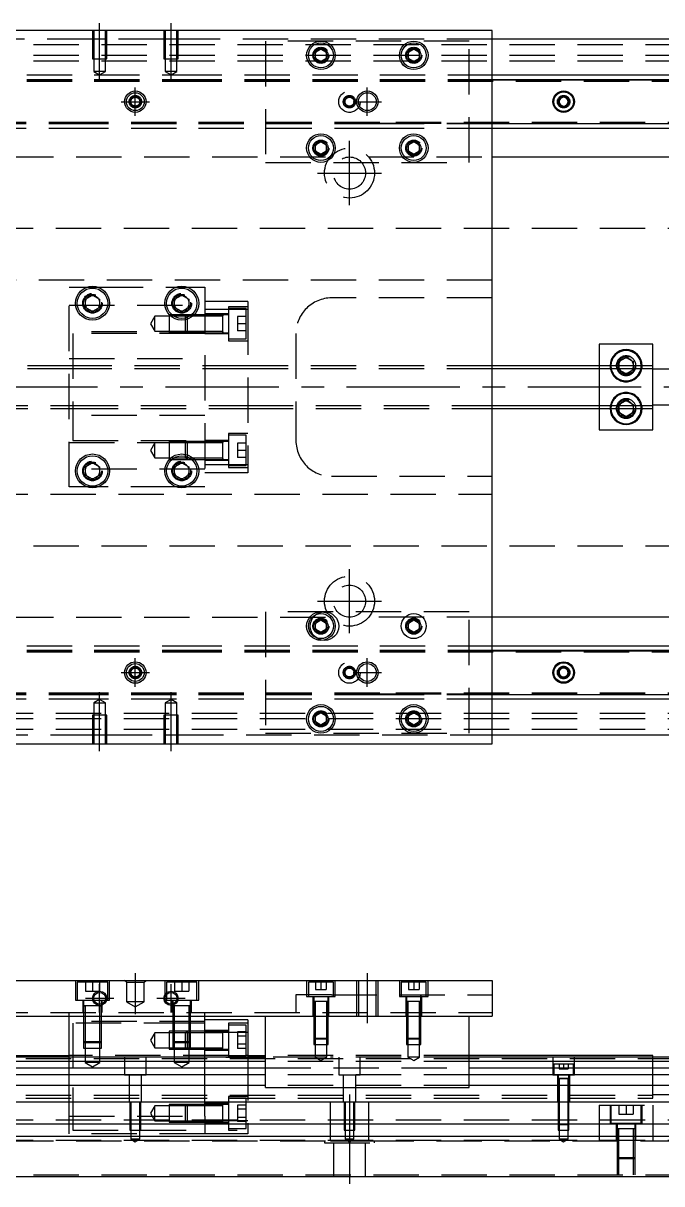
# Model space of a CAD drawing. Extents: x -10 to 600, y -252 to 102.
# Drawn here: x 168.6 to 347.5, y -223.3 to 102 of the extents above; entities that cross this region are included whole.
import ezdxf

# ---------------------------------------------------------------- set-up
doc = ezdxf.new("R2010")
doc.units = 0
doc.linetypes.add('CENTER', pattern=[50.8, 31.75, -6.35, 6.35, -6.35])
doc.linetypes.add('DASHED', pattern=[19.05, 12.7, -6.35])
doc.layers.get('0').update_dxf_attribs({"linetype": 'CONTINUOUS'})
doc.layers.add('CENTER', color=1, linetype='CENTER')

msp = doc.modelspace()

# ---------------------------------------------------------------- linework, layer by layer
at = {"color": 7, "linetype": 'CONTINUOUS'}
for p, q in [((300, 100), (100, 100)), ((300, -100), (300, 100)), ((250.5, 93.866026), (252, 94.73205)), ((252, 94.73205), (253.5, 93.866026)), ((276.5, 93.866026), (278, 94.73205)), ((278, 94.73205), (279.5, 93.866026)), ((400, 97.5), (300, 97.5)), ((250.5, 92.133974), (250.5, 93.866026)), ((252, 91.26795), (250.5, 92.133974)), ((253.5, 92.133974), (252, 91.26795)), ((253.5, 93.866026), (253.5, 92.133974)), ((276.5, 92.133974), (276.5, 93.866026)), ((278, 91.26795), (276.5, 92.133974)), ((279.5, 92.133974), (278, 91.26795)), ((279.5, 93.866026), (279.5, 92.133974)), ((300, 87.5), (400, 87.5)), ((300, 86.247728), (400, 86.247728)), ((318.75, 80.721688), (320, 81.443376)), ((320, 81.443376), (321.25, 80.721688)), ((318.75, 79.278312), (318.75, 80.721688)), ((320, 78.556624), (318.75, 79.278312)), ((321.25, 79.278312), (320, 78.556624)), ((321.25, 80.721688), (321.25, 79.278312)), ((400, 73.752272), (300, 73.752272)), ((400, 72.5), (300, 72.5)), ((250.5, 67.866026), (252, 68.73205)), ((252, 68.73205), (253.5, 67.866026)), ((276.5, 67.866026), (278, 68.73205)), ((278, 68.73205), (279.5, 67.866026)), ((250.5, 66.133974), (250.5, 67.866026)), ((252, 65.26795), (250.5, 66.133974)), ((253.5, 66.133974), (252, 65.26795)), ((253.5, 67.866026), (253.5, 66.133974)), ((276.5, 66.133974), (276.5, 67.866026)), ((278, 65.26795), (276.5, 66.133974)), ((279.5, 66.133974), (278, 65.26795)), ((279.5, 67.866026), (279.5, 66.133974)), ((300, 64.5), (374.638098, 64.5)), ((186, 24.6547), (188, 25.809402)), ((186, 22.3453), (186, 24.6547)), ((188, 25.809402), (190, 24.6547)), ((190, 24.6547), (190, 22.3453)), ((211, 24.6547), (213, 25.809402)), ((211, 22.3453), (211, 24.6547)), ((213, 25.809402), (215, 24.6547)), ((215, 24.6547), (215, 22.3453)), ((188, 21.190598), (186, 22.3453)), ((190, 22.3453), (188, 21.190598)), ((213, 21.190598), (211, 22.3453)), ((215, 22.3453), (213, 21.190598)), ((219.5, 19.85352), (214.1, 19.85352)), ((214.1, 15.65352), (219.5, 15.65352)), ((345, 12), (330, 12)), ((330, 12), (330, 6)), ((345, 6), (345, 12)), ((335.5, 7.1547), (337.5, 8.309402)), ((335.5, 6), (335.5, 7.1547)), ((337.5, 8.309402), (339.5, 7.1547)), ((339.5, 7.1547), (339.5, 6)), ((345, 6), (300, 6)), ((345, -6), (345, 6)), ((350, 5), (345, 5)), ((300, -6), (345, -6)), ((330, -6), (330, -12)), ((335.5, -7.1547), (335.5, -6)), ((339.5, -6), (339.5, -7.1547)), ((345, -5), (350, -5)), ((345, -12), (345, -6)), ((337.5, -8.309402), (335.5, -7.1547)), ((339.5, -7.1547), (337.5, -8.309402)), ((330, -12), (345, -12)), ((219.5, -15.65352), (214.1, -15.65352)), ((186, -22.3453), (188, -21.190598)), ((186, -24.6547), (186, -22.3453)), ((188, -21.190598), (190, -22.3453)), ((190, -22.3453), (190, -24.6547)), ((211, -22.3453), (213, -21.190598)), ((211, -24.6547), (211, -22.3453)), ((213, -21.190598), (215, -22.3453)), ((214.1, -19.85352), (219.5, -19.85352)), ((215, -22.3453), (215, -24.6547)), ((188, -25.809402), (186, -24.6547)), ((190, -24.6547), (188, -25.809402)), ((213, -25.809402), (211, -24.6547)), ((215, -24.6547), (213, -25.809402)), ((374.638098, -64.5), (300, -64.5)), ((250.5, -66.133974), (252, -65.26795)), ((250.5, -67.866026), (250.5, -66.133974)), ((252, -68.73205), (250.5, -67.866026)), ((252, -65.26795), (253.5, -66.133974)), ((253.5, -67.866026), (252, -68.73205)), ((253.5, -66.133974), (253.5, -67.866026)), ((276.5, -66.133974), (278, -65.26795)), ((276.5, -67.866026), (276.5, -66.133974)), ((278, -68.73205), (276.5, -67.866026)), ((278, -65.26795), (279.5, -66.133974)), ((279.5, -67.866026), (278, -68.73205)), ((279.5, -66.133974), (279.5, -67.866026)), ((300, -72.5), (400, -72.5)), ((300, -73.752272), (400, -73.752272)), ((318.75, -79.278312), (320, -78.556624)), ((318.75, -80.721688), (318.75, -79.278312)), ((320, -81.443376), (318.75, -80.721688)), ((320, -78.556624), (321.25, -79.278312)), ((321.25, -80.721688), (320, -81.443376)), ((321.25, -79.278312), (321.25, -80.721688)), ((400, -86.247728), (300, -86.247728)), ((400, -87.5), (300, -87.5)), ((250.5, -92.133974), (252, -91.26795)), ((250.5, -93.866026), (250.5, -92.133974)), ((252, -94.73205), (250.5, -93.866026)), ((252, -91.26795), (253.5, -92.133974)), ((253.5, -93.866026), (252, -94.73205)), ((253.5, -92.133974), (253.5, -93.866026)), ((276.5, -92.133974), (278, -91.26795)), ((276.5, -93.866026), (276.5, -92.133974)), ((278, -94.73205), (276.5, -93.866026)), ((278, -91.26795), (279.5, -92.133974)), ((279.5, -93.866026), (278, -94.73205)), ((279.5, -92.133974), (279.5, -93.866026)), ((300, -97.5), (400, -97.5)), ((100, -100), (300, -100)), ((100, -166.31), (300, -166.31)), ((300, -166.31), (300, -176.31)), ((215.500006, -173.41), (210.499994, -173.41)), ((100, -176.31), (300, -176.31)), ((181.5, -187.81), (181.5, -176.31)), ((219.5, -187.81), (219.5, -176.31)), ((231.5, -177.31), (219.5, -177.31)), ((231.5, -177.31), (231.5, -187.31)), ((236.5, -196.31), (236.5, -176.31)), ((293.5, -196.31), (293.5, -176.31)), ((163.5, -187.31), (181.5, -187.31)), ((236.5, -187.81), (163.5, -187.81)), ((231.5, -187.31), (236.5, -187.31)), ((345, -187.31), (293.5, -187.31)), ((400, -187.81), (293.5, -187.81)), ((345, -187.81), (345, -187.31)), ((236.5, -189.062272), (163.5, -189.062272)), ((163.5, -190.83668), (236.5, -190.83668)), ((400, -189.062272), (293.5, -189.062272)), ((293.5, -190.83668), (400, -190.83668)), ((236.5, -192.733076), (163.5, -192.733076)), ((400, -192.733076), (293.5, -192.733076)), ((236.5, -195.787372), (163.5, -195.787372)), ((236.5, -196.31), (293.5, -196.31)), ((400, -195.787372), (293.5, -195.787372)), ((0, -200.31), (400, -200.31)), ((400, -206.61), (0, -206.61)), ((400, -210.01), (0, -210.01)), ((0, -221.31), (400, -221.31))]:
    msp.add_line(p, q, dxfattribs=at)
at = {"color": 3, "linetype": 'DASHED'}
for p, q in [((188.000006, 100), (188.000006, 92)), ((188.35, 100), (188.35, 92)), ((191.65, 92), (191.65, 100)), ((191.999994, 92), (191.999994, 100)), ((208.000006, 100), (208.000006, 92)), ((208.35, 100), (208.35, 92)), ((211.65, 92), (211.65, 100)), ((211.999994, 92), (211.999994, 100)), ((0, 96), (400, 96)), ((188.000006, 97.5), (100, 97.5)), ((191.999994, 97.5), (188.000006, 97.5)), ((208.000006, 97.5), (191.999994, 97.5)), ((211.999994, 97.5), (208.000006, 97.5)), ((300, 97.5), (211.999994, 97.5)), ((293.5, 97), (236.5, 97)), ((236.5, 97), (236.5, 63)), ((293.5, 63), (293.5, 97)), ((0, 93), (400, 93)), ((0, 91.5), (400, 91.5)), ((188.000006, 92), (191.999994, 92)), ((188.35, 92), (188.35, 88.5)), ((191.65, 88.5), (191.65, 92)), ((208.000006, 92), (211.999994, 92)), ((208.35, 92), (208.35, 88.5)), ((211.65, 88.5), (211.65, 92)), ((253.973226, 93.326156), (254, 93)), ((276, 93), (276.030168, 93.346066)), ((191.65, 88.5), (188.35, 88.5)), ((188.35, 88.5), (190, 87.547372)), ((190, 87.547372), (191.65, 88.5)), ((211.65, 88.5), (208.35, 88.5)), ((208.35, 88.5), (210, 87.547372)), ((210, 87.547372), (211.65, 88.5)), ((131.5, 87.5), (188.5, 87.5)), ((131.5, 86.247728), (188.5, 86.247728)), ((131.5, 86.1147), (188.5, 86.1147)), ((131.5, 86.1), (188.5, 86.1)), ((131.5, 85.8), (188.5, 85.8)), ((188.5, 87.5), (211.5, 87.5)), ((188.5, 86.247728), (211.5, 86.247728)), ((188.5, 86.1147), (211.5, 86.1147)), ((188.5, 86.1), (211.5, 86.1)), ((188.5, 85.8), (211.5, 85.8)), ((211.5, 87.5), (268.5, 87.5)), ((211.5, 86.247728), (268.5, 86.247728)), ((211.5, 86.1147), (268.5, 86.1147)), ((211.5, 86.1), (268.5, 86.1)), ((211.5, 86.1), (268.5, 86.1)), ((211.5, 85.8), (268.5, 85.8)), ((211.5, 85.8), (268.5, 85.8)), ((268.5, 87.5), (300, 87.5)), ((268.5, 86.247728), (300, 86.247728)), ((268.5, 86.1147), (300, 86.1147)), ((268.5, 86.1), (400, 86.1)), ((268.5, 85.8), (400, 85.8)), ((300, 86.1147), (400, 86.1147)), ((318.5, 80), (318.516134, 80.21941)), ((188.5, 74.2), (131.5, 74.2)), ((188.5, 73.9), (131.5, 73.9)), ((188.5, 73.8853), (131.5, 73.8853)), ((188.5, 73.752272), (131.5, 73.752272)), ((188.5, 72.5), (131.5, 72.5)), ((211.5, 74.2), (188.5, 74.2)), ((211.5, 73.9), (188.5, 73.9)), ((211.5, 73.8853), (188.5, 73.8853)), ((211.5, 73.752272), (188.5, 73.752272)), ((211.5, 72.5), (188.5, 72.5)), ((268.5, 74.2), (211.5, 74.2)), ((268.5, 74.2), (211.5, 74.2)), ((268.5, 73.9), (211.5, 73.9)), ((268.5, 73.9), (211.5, 73.9)), ((268.5, 73.8853), (211.5, 73.8853)), ((268.5, 73.752272), (211.5, 73.752272)), ((268.5, 72.5), (211.5, 72.5)), ((400, 74.2), (268.5, 74.2)), ((400, 73.9), (268.5, 73.9)), ((300, 73.8853), (268.5, 73.8853)), ((300, 73.752272), (268.5, 73.752272)), ((300, 72.5), (268.5, 72.5)), ((400, 73.8853), (300, 73.8853)), ((250, 67), (250.023172, 67.30356)), ((276, 67), (276.030168, 67.346066)), ((145.361903, 64.5), (254.638097, 64.5)), ((236.5, 63), (293.5, 63)), ((265.361902, 64.5), (300, 64.5)), ((400, 44.5), (0, 44.5)), ((300, 30), (100, 30)), ((181.5, 28), (186.47931, 28)), ((181.5, -28), (181.5, 28)), ((186.47931, 28), (189.52069, 28)), ((189.52069, 28), (211.47931, 28)), ((211.47931, 28), (214.52069, 28)), ((214.52069, 28), (219.5, 28)), ((219.5, 28), (219.5, -28)), ((181.5, 23), (219.5, 23)), ((190.483582, 23.786038), (190.5, 23.5)), ((215.483582, 23.786038), (215.5, 23.5)), ((231.5, 24), (219.5, 24)), ((231.5, 24), (231.5, 21.748564)), ((300, 25), (255, 25)), ((205.5, 19.85352), (204.287564, 17.75352)), ((205.5, 15.65352), (205.5, 19.85352)), ((209.5, 19.85352), (205.5, 19.85352)), ((209.5, 20.253516), (209.5, 15.253526)), ((209.532604, 20.253516), (209.5, 20.253516)), ((214.1, 19.85352), (209.5, 19.85352)), ((210.25722, 20.253516), (209.532604, 20.253516)), ((214.5, 20.253518), (210.25722, 20.253516)), ((214.5, 20.25352), (214.1, 19.85352)), ((214.1, 15.65352), (214.1, 19.85352)), ((219.5, 19.85352), (214.1, 19.85352)), ((214.5, 20.25352), (214.5, 19.523506)), ((215.742786, 20.25352), (214.5, 20.25352)), ((215.74278, 20.253516), (214.5, 20.253518)), ((214.5, 19.523506), (214.5, 18.99306)), ((216.467396, 20.253516), (215.74278, 20.253516)), ((216.467402, 20.25352), (215.742786, 20.25352)), ((219.5, 20.253516), (216.467396, 20.253516)), ((219.5, 20.253518), (216.467402, 20.25352)), ((231.5, 21.748564), (219.5, 21.748564)), ((226.1, 20.50352), (219.5, 20.50352)), ((224.505, 20.25352), (219.5, 20.253518)), ((224.5, 19.85352), (219.5, 19.85352)), ((226.1, 20.25352), (224.495, 20.25352)), ((224.5, 15.254372), (224.5, 20.253526)), ((224.5, 15.253516), (224.5, 20.253526)), ((224.5, 19.996122), (224.5, 20.25352)), ((224.5, 20.25352), (224.5, 19.996072)), ((224.5, 15.51097), (224.5, 19.996122)), ((226.1, 22.50352), (226.1, 13.00352)), ((231.5, 22.50352), (226.1, 22.50352)), ((231.1, 22.00352), (226.1, 22.00352)), ((228.6, 19.75352), (228.6, 17.75352)), ((231.1, 19.75352), (228.6, 19.75352)), ((231.1, 13.50352), (231.1, 22.00352)), ((231.5, 21.748564), (231.5, -21.748564)), ((204.287564, 17.75352), (205.5, 15.65352)), ((214.5, 18.99306), (214.5, 15.25352)), ((231.1, 17.75352), (228.6, 17.75352)), ((228.6, 17.75352), (228.6, 15.75352)), ((219.5, 15.5), (181.5, 15.5)), ((182.5, 15), (182.5, -15)), ((219.5, 15), (182.5, 15)), ((205.5, 15.65352), (209.5, 15.65352)), ((209.5, 15.65352), (214.1, 15.65352)), ((209.5, 15.253526), (214.5, 15.253524)), ((214.1, 15.65352), (214.5, 15.25352)), ((214.1, 15.65352), (219.5, 15.65352)), ((214.5, 15.253524), (219.5, 15.253526)), ((214.5, 15.25352), (219.5, 15.25352)), ((219.5, 15.65352), (224.5, 15.65352)), ((219.5, 15.25352), (224.505, 15.25352)), ((219.5, 15.00352), (226.1, 15.00352)), ((224.495, 15.25352), (226.1, 15.25352)), ((224.5, 15.510988), (224.5, 15.25352)), ((224.5, 15.25352), (224.5, 15.51097)), ((224.5, 15.253516), (224.5, 15.254372)), ((226.1, 13.50352), (231.1, 13.50352)), ((231.1, 15.75352), (228.6, 15.75352)), ((245, 15), (245, -15)), ((226.1, 13.00352), (231.5, 13.00352)), ((181.5, 8), (219.5, 8)), ((182.5, 6), (100, 6)), ((182.5, 5.125), (100, 5.125)), ((231.5, 6), (182.5, 6)), ((231.5, 5.125), (182.5, 5.125)), ((300, 6), (231.5, 6)), ((300, 5.125), (231.5, 5.125)), ((330, 6), (330, 5.125)), ((330, 5.125), (330, -5.125)), ((335.5, 5.125), (335.5, 6)), ((335.5, 4.8453), (335.5, 5.125)), ((337.5, 3.690598), (335.5, 4.8453)), ((339.5, 4.8453), (337.5, 3.690598)), ((339.5, 6), (339.5, 5.125)), ((339.5, 5.125), (339.5, 4.8453)), ((339.983582, 6.286038), (340, 6)), ((100, -5.125), (182.5, -5.125)), ((100, -6), (182.5, -6)), ((182.5, -5.125), (231.5, -5.125)), ((182.5, -6), (231.5, -6)), ((231.5, -5.125), (300, -5.125)), ((231.5, -6), (300, -6)), ((330, -5.125), (330, -6)), ((335, -6), (335.018502, -5.696412)), ((335.5, -4.8453), (337.5, -3.690598)), ((335.5, -5.125), (335.5, -4.8453)), ((335.5, -6), (335.5, -5.125)), ((337.5, -3.690598), (339.5, -4.8453)), ((339.5, -4.8453), (339.5, -5.125)), ((339.5, -5.125), (339.5, -6)), ((219.5, -8), (181.5, -8)), ((226.1, -13.00352), (226.1, -22.50352)), ((231.5, -13.00352), (226.1, -13.00352)), ((181.5, -15.5), (219.5, -15.5)), ((182.5, -15), (219.5, -15)), ((205.5, -15.65352), (204.287564, -17.75352)), ((205.5, -19.85352), (205.5, -15.65352)), ((209.5, -15.65352), (205.5, -15.65352)), ((214.5, -15.253524), (209.5, -15.253526)), ((209.5, -15.253526), (209.5, -20.253516)), ((214.1, -15.65352), (209.5, -15.65352)), ((214.5, -15.25352), (214.1, -15.65352)), ((214.1, -19.85352), (214.1, -15.65352)), ((219.5, -15.65352), (214.1, -15.65352)), ((214.5, -15.25352), (214.5, -18.99306)), ((219.5, -15.25352), (214.5, -15.25352)), ((219.5, -15.253526), (214.5, -15.253524)), ((226.1, -15.00352), (219.5, -15.00352)), ((224.505, -15.25352), (219.5, -15.25352)), ((224.5, -15.65352), (219.5, -15.65352)), ((226.1, -15.25352), (224.495, -15.25352)), ((224.5, -20.253526), (224.5, -15.253516)), ((224.5, -15.65352), (224.5, -15.253516)), ((224.5, -15.51092), (224.5, -15.25352)), ((224.5, -15.25352), (224.5, -15.51097)), ((224.5, -19.996072), (224.5, -15.51092)), ((224.5, -19.85352), (224.5, -15.65352)), ((231.1, -13.50352), (226.1, -13.50352)), ((228.6, -15.75352), (228.6, -17.75352)), ((231.1, -15.75352), (228.6, -15.75352)), ((231.1, -22.00352), (231.1, -13.50352)), ((204.287564, -17.75352), (205.5, -19.85352)), ((214.5, -18.99306), (214.5, -19.523506)), ((228.6, -17.75352), (228.6, -19.75352)), ((231.1, -17.75352), (228.6, -17.75352)), ((205.5, -19.85352), (209.5, -19.85352)), ((209.5, -19.85352), (214.1, -19.85352)), ((209.5, -20.253516), (209.532604, -20.253516)), ((209.532604, -20.253516), (210.25722, -20.253516)), ((210.25722, -20.253516), (214.5, -20.253518)), ((214.1, -19.85352), (214.5, -20.25352)), ((214.1, -19.85352), (219.5, -19.85352)), ((214.5, -19.523506), (214.5, -20.25352)), ((214.5, -20.253518), (215.74278, -20.253516)), ((214.5, -20.25352), (215.742786, -20.25352)), ((215.74278, -20.253516), (216.467396, -20.253516)), ((215.742786, -20.25352), (216.467402, -20.25352)), ((216.467396, -20.253516), (219.5, -20.253516)), ((216.467402, -20.25352), (219.5, -20.253518)), ((219.5, -19.85352), (224.5, -19.85352)), ((219.5, -20.253518), (224.505, -20.25352)), ((219.5, -20.50352), (226.1, -20.50352)), ((231.5, -21.748564), (219.5, -21.748564)), ((224.495, -20.25352), (226.1, -20.25352)), ((224.5, -20.253526), (224.5, -19.85352)), ((224.5, -19.996054), (224.5, -20.25352)), ((224.5, -20.25352), (224.5, -19.996072)), ((226.1, -22.00352), (231.1, -22.00352)), ((226.1, -22.50352), (231.5, -22.50352)), ((231.1, -19.75352), (228.6, -19.75352)), ((231.5, -21.748564), (231.5, -24)), ((219.5, -23), (181.5, -23)), ((185.5, -23.5), (185.518502, -23.196412)), ((215.483582, -23.213962), (215.5, -23.5)), ((231.5, -24), (219.5, -24)), ((255, -25), (300, -25)), ((186.47931, -28), (181.5, -28)), ((189.52069, -28), (186.47931, -28)), ((211.47931, -28), (189.52069, -28)), ((214.52069, -28), (211.47931, -28)), ((219.5, -28), (214.52069, -28)), ((100, -30), (300, -30)), ((0, -44.5), (400, -44.5)), ((145.361903, -64.5), (254.638097, -64.5)), ((293.5, -63), (236.5, -63)), ((236.5, -63), (236.5, -97)), ((300, -64.5), (265.361902, -64.5)), ((293.5, -97), (293.5, -63)), ((250, -67), (250.023172, -66.69644)), ((276, -67), (276.030168, -66.653934)), ((131.5, -72.5), (188.5, -72.5)), ((131.5, -73.752272), (188.5, -73.752272)), ((131.5, -73.8853), (188.5, -73.8853)), ((131.5, -73.9), (188.5, -73.9)), ((131.5, -74.2), (188.5, -74.2)), ((188.5, -72.5), (211.5, -72.5)), ((188.5, -73.752272), (211.5, -73.752272)), ((188.5, -73.8853), (211.5, -73.8853)), ((188.5, -73.9), (211.5, -73.9)), ((188.5, -74.2), (211.5, -74.2)), ((211.5, -72.5), (268.5, -72.5)), ((211.5, -73.752272), (268.5, -73.752272)), ((211.5, -73.8853), (268.5, -73.8853)), ((211.5, -73.9), (268.5, -73.9)), ((211.5, -73.9), (268.5, -73.9)), ((211.5, -74.2), (268.5, -74.2)), ((211.5, -74.2), (268.5, -74.2)), ((268.5, -72.5), (300, -72.5)), ((268.5, -73.752272), (300, -73.752272)), ((268.5, -73.8853), (300, -73.8853)), ((268.5, -73.9), (400, -73.9)), ((268.5, -74.2), (400, -74.2)), ((300, -73.8853), (400, -73.8853)), ((318.5, -80), (318.516134, -79.78059)), ((188.5, -85.8), (131.5, -85.8)), ((188.5, -86.1), (131.5, -86.1)), ((188.5, -86.1147), (131.5, -86.1147)), ((188.5, -86.247728), (131.5, -86.247728)), ((188.5, -87.5), (131.5, -87.5)), ((190, -87.547372), (188.35, -88.5)), ((211.5, -85.8), (188.5, -85.8)), ((211.5, -86.1), (188.5, -86.1)), ((211.5, -86.1147), (188.5, -86.1147)), ((211.5, -86.247728), (188.5, -86.247728)), ((211.5, -87.5), (188.5, -87.5)), ((191.65, -88.5), (190, -87.547372)), ((210, -87.547372), (208.35, -88.5)), ((211.65, -88.5), (210, -87.547372)), ((268.5, -85.8), (211.5, -85.8)), ((268.5, -85.8), (211.5, -85.8)), ((268.5, -86.1), (211.5, -86.1)), ((268.5, -86.1), (211.5, -86.1)), ((268.5, -86.1147), (211.5, -86.1147)), ((268.5, -86.247728), (211.5, -86.247728)), ((268.5, -87.5), (211.5, -87.5)), ((400, -85.8), (268.5, -85.8)), ((400, -86.1), (268.5, -86.1)), ((300, -86.1147), (268.5, -86.1147)), ((300, -86.247728), (268.5, -86.247728)), ((300, -87.5), (268.5, -87.5)), ((400, -86.1147), (300, -86.1147)), ((188.35, -88.5), (190, -88.5)), ((188.35, -88.5), (188.35, -92)), ((190, -88.5), (191.65, -88.5)), ((191.65, -92), (191.65, -88.5)), ((208.35, -88.5), (210, -88.5)), ((208.35, -88.5), (208.35, -92)), ((210, -88.5), (211.65, -88.5)), ((211.65, -92), (211.65, -88.5)), ((400, -91.5), (0, -91.5)), ((400, -93), (0, -93)), ((191.999994, -92), (188.000006, -92)), ((188.000006, -92), (188.000006, -100)), ((188.35, -92), (188.35, -100)), ((191.65, -100), (191.65, -92)), ((191.999994, -100), (191.999994, -92)), ((211.999994, -92), (208.000006, -92)), ((208.000006, -92), (208.000006, -100)), ((208.35, -92), (208.35, -100)), ((211.65, -100), (211.65, -92)), ((211.999994, -100), (211.999994, -92)), ((250, -93), (250.023172, -92.69644)), ((276, -93), (276.030168, -92.653934)), ((400, -96), (0, -96)), ((100, -97.5), (188.000006, -97.5)), ((188.000006, -97.5), (191.999994, -97.5)), ((191.999994, -97.5), (208.000006, -97.5)), ((208.000006, -97.5), (211.999994, -97.5)), ((211.999994, -97.5), (300, -97.5)), ((236.5, -97), (293.5, -97)), ((183.25, -166.31), (183.25, -171.81)), ((192.25, -166.81), (183.75, -166.81)), ((183.75, -166.81), (183.75, -171.81)), ((186, -166.81), (186, -169.31)), ((188, -166.81), (188, -169.31)), ((190, -166.81), (190, -169.31)), ((192.25, -171.81), (192.25, -166.81)), ((192.75, -171.81), (192.75, -166.31)), ((197.5, -166.81), (197, -166.31)), ((197.5, -166.81), (197.5, -172.31)), ((197.5, -166.81), (202.5, -166.81)), ((202.5, -166.81), (203, -166.31)), ((202.5, -172.31), (202.5, -166.81)), ((208.25, -166.31), (208.25, -171.81)), ((217.25, -166.81), (208.75, -166.81)), ((208.75, -166.81), (208.75, -169.74875)), ((211, -166.81), (211, -169.31)), ((213, -166.81), (213, -169.31)), ((215, -166.81), (215, -169.31)), ((217.25, -171.81), (217.25, -166.81)), ((217.75, -171.81), (217.75, -166.31)), ((248, -166.31), (248, -170.81)), ((255.5, -166.81), (248.5, -166.81)), ((248.5, -166.81), (248.5, -170.81)), ((250.5, -166.81), (250.5, -168.81)), ((250.5, -168.81), (252, -168.81)), ((252, -166.81), (252, -168.81)), ((252, -168.81), (253.5, -168.81)), ((253.5, -166.81), (253.5, -168.81)), ((255.5, -170.81), (255.5, -166.81)), ((256, -170.81), (256, -166.31)), ((262.000006, -166.31), (262.000006, -176.31)), ((262.5, -166.31), (262.5, -176.31)), ((267.5, -176.31), (267.5, -166.31)), ((267.999994, -176.31), (267.999994, -166.31)), ((274, -166.31), (274, -170.81)), ((281.5, -166.81), (274.5, -166.81)), ((274.5, -166.81), (274.5, -170.81)), ((276.5, -166.81), (276.5, -168.81)), ((276.5, -168.81), (278, -168.81)), ((278, -166.81), (278, -168.81)), ((278, -168.81), (279.5, -168.81)), ((279.5, -166.81), (279.5, -168.81)), ((281.5, -170.81), (281.5, -166.81)), ((282, -170.81), (282, -166.31)), ((183.25, -171.81), (192.75, -171.81)), ((185.25, -171.81), (185.25, -175.31)), ((185.5, -171.81), (185.5, -173.41)), ((186, -169.31), (188, -169.31)), ((188, -169.31), (190, -169.31)), ((190.5, -172.882418), (190.5, -171.81)), ((190.75, -175.31), (190.75, -171.81)), ((202.5, -172.31), (197.5, -172.31)), ((197.5, -172.31), (200, -173.753376)), ((200, -173.753376), (202.5, -172.31)), ((208.25, -171.81), (217.75, -171.81)), ((208.75, -169.74875), (208.75, -170.232968)), ((208.75, -170.232968), (208.75, -171.81)), ((210.25, -171.81), (210.25, -175.31)), ((210.5, -171.81), (210.5, -172.882418)), ((211, -169.31), (213, -169.31)), ((213, -169.31), (215, -169.31)), ((215.5, -173.41), (215.5, -171.81)), ((215.75, -175.31), (215.75, -171.81)), ((255, -170.31), (245, -170.31)), ((245, -170.31), (245, -175.31)), ((248, -170.81), (256, -170.81)), ((249.75, -170.81), (249.75, -176.31)), ((254.000006, -172.21), (249.999994, -172.21)), ((254.000006, -172.21), (249.999994, -172.21)), ((250, -170.81), (250, -172.21)), ((250, -172.205), (250, -172.21)), ((250.216708, -172.21), (250, -172.21)), ((250, -172.21), (250, -172.215)), ((250, -172.21), (250, -176.31)), ((253.783332, -172.21), (250.216708, -172.21)), ((250.35, -172.21), (250.35, -176.31)), ((253.65, -176.31), (253.65, -172.21)), ((254, -172.21), (253.783332, -172.21)), ((254, -172.21), (254, -170.81)), ((254, -172.21), (254, -172.205)), ((254, -172.215), (254, -172.21)), ((254, -176.31), (254, -172.21)), ((254.25, -176.31), (254.25, -170.81)), ((255, -170.31), (300, -170.31)), ((274, -170.81), (282, -170.81)), ((275.75, -170.81), (275.75, -176.31)), ((280.000006, -172.21), (275.999994, -172.21)), ((280.000006, -172.21), (275.999994, -172.21)), ((280.000006, -172.21), (275.999994, -172.21)), ((280.000006, -172.21), (275.999994, -172.21)), ((276, -170.81), (276, -172.21)), ((276, -172.205), (276, -172.21)), ((276.216708, -172.21), (276, -172.21)), ((276, -172.21), (276, -176.31)), ((276, -172.21), (276, -172.215)), ((279.783332, -172.21), (276.216708, -172.21)), ((276.35, -172.21), (276.35, -176.31)), ((279.65, -176.31), (279.65, -172.21)), ((280, -172.21), (279.783332, -172.21)), ((280, -170.81), (280, -170.31)), ((280, -170.31), (280, -170.81)), ((280, -172.21), (280, -170.81)), ((280, -172.21), (280, -172.205)), ((280, -176.31), (280, -172.21)), ((280, -172.215), (280, -172.21)), ((280.25, -176.31), (280.25, -170.81)), ((100, -175.31), (300, -175.31)), ((181.5, -176.31), (181.5, -175.31)), ((190.500006, -173.41), (185.499994, -173.41)), ((190.500006, -173.41), (185.499994, -173.41)), ((185.5, -173.405), (185.5, -173.41)), ((185.5, -173.41), (185.757448, -173.41)), ((185.757468, -173.41), (185.5, -173.41)), ((185.5, -173.41), (185.5, -173.415)), ((185.5, -173.41), (185.5, -175.31)), ((185.5, -175.31), (185.5, -183.41)), ((185.500006, -175.31), (185.500006, -183.41)), ((190.013852, -173.41), (185.757468, -173.41)), ((185.9, -173.41), (185.9, -175.31)), ((185.9, -175.31), (185.9, -183.81)), ((190.242552, -173.41), (190.013852, -173.41)), ((190.1, -175.31), (190.1, -173.41)), ((190.1, -183.81), (190.1, -175.31)), ((190.5, -173.41), (190.242552, -173.41)), ((190.242602, -173.41), (190.5, -173.41)), ((190.499994, -183.41), (190.499994, -175.31)), ((190.5, -173.246492), (190.5, -172.882418)), ((190.5, -173.41), (190.5, -173.246492)), ((190.5, -173.41), (190.5, -173.405)), ((190.5, -173.415), (190.5, -173.41)), ((190.5, -175.31), (190.5, -173.41)), ((190.5, -183.41), (190.5, -175.31)), ((210.5, -172.882418), (210.5, -173.246492)), ((210.5, -173.246492), (210.5, -173.41)), ((210.5, -173.405), (210.5, -173.41)), ((210.757468, -173.41), (210.5, -173.41)), ((210.5, -173.41), (210.5, -173.415)), ((210.5, -173.41), (210.5, -175.31)), ((210.5, -175.31), (210.5, -183.41)), ((210.500006, -175.31), (210.500006, -183.41)), ((215.242552, -173.41), (210.757468, -173.41)), ((210.9, -173.41), (210.9, -175.31)), ((210.9, -175.31), (210.9, -183.81)), ((215.1, -175.31), (215.1, -173.41)), ((215.1, -176.31), (215.1, -175.31)), ((215.5, -173.41), (215.242552, -173.41)), ((215.499994, -176.31), (215.499994, -175.31)), ((215.5, -173.41), (215.5, -173.405)), ((215.5, -173.415), (215.5, -173.41)), ((215.5, -175.31), (215.5, -173.41)), ((215.5, -176.31), (215.5, -175.31)), ((219.5, -176.31), (219.5, -175.31)), ((219.5, -177.81), (181.5, -177.81)), ((182.5, -178.31), (182.5, -196.31)), ((215.1, -178.31), (182.5, -178.31)), ((215.1, -183.81), (215.1, -176.31)), ((215.5, -178.31), (215.1, -178.31)), ((215.499994, -183.410006), (215.499994, -176.31)), ((215.5, -183.41), (215.5, -176.31)), ((219.5, -178.31), (215.5, -178.31)), ((226.1, -178.31), (226.1, -187.81)), ((231.5, -178.31), (226.1, -178.31)), ((228.65, -178.81), (226.1, -178.81)), ((229, -178.81), (228.65, -178.81)), ((231.1, -178.81), (229, -178.81)), ((231.1, -187.31), (231.1, -178.81)), ((250, -176.31), (250, -182.46)), ((250.000006, -176.31), (250.000002, -182.46)), ((250.35, -176.31), (250.35, -182.81)), ((253.65, -182.81), (253.65, -176.31)), ((253.999998, -182.46), (253.999994, -176.31)), ((254, -182.46), (254, -176.31)), ((276, -176.31), (276, -182.46)), ((276.000006, -176.31), (276.000002, -182.46)), ((276.35, -176.31), (276.35, -182.81)), ((279.65, -182.81), (279.65, -176.31)), ((279.999998, -182.46), (279.999994, -176.31)), ((280, -182.46), (280, -176.31)), ((205.5, -180.96), (204.287564, -183.06)), ((205.5, -185.16), (205.5, -180.96)), ((209.5, -180.96), (205.5, -180.96)), ((214.5, -180.560002), (209.5, -180.560006)), ((209.5, -180.560006), (209.5, -185.559994)), ((214.1, -180.96), (209.5, -180.96)), ((214.5, -180.56), (214.1, -180.96)), ((214.1, -183.81), (214.1, -180.96)), ((215.1, -180.96), (214.1, -180.96)), ((214.5, -180.56), (214.5, -183.81)), ((215.1, -180.56), (214.5, -180.56)), ((215.1, -180.560006), (214.5, -180.560002)), ((215.5, -180.56), (215.1, -180.56)), ((215.5, -180.560006), (215.1, -180.560006)), ((215.5, -180.96), (215.1, -180.96)), ((219.5, -180.56), (215.5, -180.56)), ((219.5, -180.560006), (215.5, -180.560006)), ((219.5, -180.96), (215.5, -180.96)), ((226.1, -180.31), (219.5, -180.31)), ((224.505, -180.56), (219.5, -180.56)), ((225, -180.940684), (219.5, -180.940684)), ((224.5, -180.96), (219.5, -180.96)), ((225, -180.56), (224.495, -180.56)), ((224.5, -183.06), (224.5, -180.559994)), ((224.5, -185.560006), (224.5, -180.559994)), ((224.5, -180.96), (224.5, -180.559994)), ((224.5, -180.56), (224.5, -180.817448)), ((224.5, -180.817468), (224.5, -180.56)), ((224.5, -180.817468), (224.5, -180.56)), ((224.5, -182.909954), (224.5, -180.817468)), ((224.5, -185.16), (224.5, -180.96)), ((225.35, -180.56), (225, -180.56)), ((225.35, -180.940684), (225, -180.940684)), ((226.1, -180.56), (225.35, -180.56)), ((228.65, -180.940684), (225.35, -180.940684)), ((228.6, -180.750598), (228.6, -181.9053)), ((231.1, -180.750598), (228.6, -180.750598)), ((228.6, -181.9053), (228.6, -184.2147)), ((231.1, -181.9053), (228.6, -181.9053)), ((229, -180.940684), (228.65, -180.940684)), ((231.5, -180.940684), (229, -180.940684)), ((185.5, -183.41), (190.5, -183.41)), ((185.5, -183.41), (185.9, -183.81)), ((185.500006, -183.41), (185.500006, -185.31)), ((185.500006, -185.31), (190.499994, -185.31)), ((190.1, -183.81), (185.9, -183.81)), ((185.9, -183.81), (185.9, -185.31)), ((185.9, -185.31), (185.9, -189.31)), ((190.1, -183.81), (190.5, -183.41)), ((190.1, -185.31), (190.1, -183.81)), ((190.1, -189.31), (190.1, -185.31)), ((190.499994, -185.31), (190.499994, -183.41)), ((204.287564, -183.06), (205.5, -185.16)), ((205.5, -185.16), (209.5, -185.16)), ((209.5, -185.16), (214.1, -185.16)), ((210.5, -183.41), (215.5, -183.41)), ((210.5, -183.41), (210.9, -183.81)), ((210.500006, -183.41), (210.500006, -185.31)), ((210.500006, -185.31), (215.499994, -185.31)), ((215.1, -183.81), (210.9, -183.81)), ((210.9, -183.81), (210.9, -185.31)), ((210.9, -185.31), (210.9, -189.31)), ((214.1, -185.16), (214.1, -183.81)), ((214.1, -185.16), (219.5, -185.16)), ((214.1, -185.16), (214.5, -185.56)), ((214.1, -185.16), (219.5, -185.16)), ((214.5, -183.81), (214.5, -185.56)), ((215.1, -183.81), (215.5, -183.41)), ((215.1, -185.31), (215.1, -183.81)), ((215.1, -189.31), (215.1, -185.31)), ((215.499994, -185.31), (215.499994, -183.410006)), ((219.5, -185.16), (224.5, -185.16)), ((224.5, -185.302552), (224.5, -182.909954)), ((224.5, -185.560006), (224.5, -185.16)), ((224.5, -185.56), (224.5, -185.302552)), ((228.6, -184.2147), (228.6, -185.369402)), ((231.1, -184.2147), (228.6, -184.2147)), ((231.1, -185.369402), (228.6, -185.369402)), ((250, -182.46), (254, -182.46)), ((250, -182.46), (250.35, -182.81)), ((250.000002, -182.46), (250.000006, -184.31)), ((250.000006, -184.31), (253.999994, -184.31)), ((253.65, -182.81), (250.35, -182.81)), ((250.35, -182.81), (250.35, -184.31)), ((250.35, -184.31), (250.35, -187.81)), ((253.65, -182.81), (254, -182.46)), ((253.65, -184.31), (253.65, -182.81)), ((253.65, -187.81), (253.65, -184.31)), ((253.999994, -184.31), (253.999998, -182.46)), ((276, -182.46), (280, -182.46)), ((276, -182.46), (276.35, -182.81)), ((276.000002, -182.46), (276.000006, -184.31)), ((276.000006, -184.31), (279.999994, -184.31)), ((279.65, -182.81), (276.35, -182.81)), ((276.35, -182.81), (276.35, -184.31)), ((276.35, -184.31), (276.35, -187.81)), ((279.65, -182.81), (280, -182.46)), ((279.65, -184.31), (279.65, -182.81)), ((279.65, -187.81), (279.65, -184.31)), ((279.999994, -184.31), (279.999998, -182.46)), ((55, -188.185), (345, -188.185)), ((226.1, -187.31), (181.5, -187.31)), ((181.5, -200.31), (181.5, -187.81)), ((197, -187.81), (197, -192.81)), ((203, -192.81), (203, -187.81)), ((209.5, -185.559994), (214.5, -185.559994)), ((214.5, -185.559994), (219.5, -185.559994)), ((214.5, -185.56), (219.5, -185.559998)), ((219.5, -185.559998), (224.505, -185.56)), ((219.5, -185.81), (226.1, -185.81)), ((219.5, -200.31), (219.5, -187.81)), ((224.495, -185.56), (226.1, -185.56)), ((225.35, -187.81), (236.5, -187.81)), ((226.1, -187.31), (231.1, -187.31)), ((251.35, -187.81), (228.65, -187.81)), ((231.5, -187.31), (231.1, -187.31)), ((231.5, -187.31), (231.5, -208.31)), ((293.5, -187.31), (236.5, -187.31)), ((253.65, -187.81), (250.35, -187.81)), ((250.35, -187.81), (252, -188.762628)), ((252, -188.762628), (253.65, -187.81)), ((293.5, -187.81), (254.65, -187.81)), ((257, -187.81), (257, -192.81)), ((263, -192.81), (263, -187.81)), ((279.65, -187.81), (276.35, -187.81)), ((276.35, -187.81), (278, -188.762628)), ((278, -188.762628), (279.65, -187.81)), ((317, -187.81), (317, -192.81)), ((323, -192.81), (323, -187.81)), ((345, -193.31), (345, -187.81)), ((350, -188.31), (345, -188.31)), ((190.1, -189.31), (185.9, -189.31)), ((185.9, -189.31), (188, -190.522436)), ((188, -190.522436), (190.1, -189.31)), ((215.1, -189.31), (210.9, -189.31)), ((210.9, -189.31), (213, -190.522436)), ((213, -190.522436), (215.1, -189.31)), ((293.5, -189.062272), (236.5, -189.062272)), ((236.5, -190.83668), (293.5, -190.83668)), ((322.75, -189.81), (317.25, -189.81)), ((317.25, -189.81), (317.25, -192.81)), ((318.75, -189.81), (318.75, -191.11)), ((318.75, -191.11), (320, -191.11)), ((320, -189.81), (320, -191.11)), ((320, -191.11), (321.25, -191.11)), ((321.25, -189.81), (321.25, -191.11)), ((322.75, -192.81), (322.75, -189.81)), ((197, -192.81), (203, -192.81)), ((198.25, -192.81), (198.25, -200.31)), ((201.75, -200.31), (201.75, -192.81)), ((293.5, -192.733076), (236.5, -192.733076)), ((257, -192.81), (263, -192.81)), ((258.25, -192.81), (258.25, -200.31)), ((261.75, -200.31), (261.75, -192.81)), ((317, -192.81), (323, -192.81)), ((318.25, -192.81), (318.25, -200.31)), ((319.998804, -193.81), (318.499994, -193.81)), ((321.500006, -193.81), (318.499994, -193.81)), ((319.998804, -193.81), (318.499994, -193.81)), ((318.5, -192.81), (318.5, -193.81)), ((318.5, -193.805), (318.5, -193.81)), ((318.624678, -193.81), (318.5, -193.81)), ((318.5, -193.81), (318.62467, -193.81)), ((318.624678, -193.81), (318.5, -193.81)), ((318.5, -193.81), (318.5, -193.815)), ((318.5, -193.81), (318.5, -200.31)), ((318.62467, -193.81), (321.375392, -193.81)), ((319.998804, -193.81), (318.624678, -193.81)), ((319.998804, -193.81), (318.624678, -193.81)), ((318.75, -193.81), (318.75, -200.31)), ((321.500006, -193.81), (319.998804, -193.81)), ((321.500006, -193.81), (319.998804, -193.81)), ((321.37533, -193.81), (319.998804, -193.81)), ((321.37533, -193.81), (319.998804, -193.81)), ((321.25, -200.31), (321.25, -193.81)), ((321.5, -193.81), (321.37533, -193.81)), ((321.5, -193.81), (321.37533, -193.81)), ((321.375392, -193.81), (321.5, -193.81)), ((321.5, -193.81), (321.5, -192.81)), ((321.5, -193.81), (321.5, -193.805)), ((321.5, -193.815), (321.5, -193.81)), ((321.5, -200.31), (321.5, -193.81)), ((321.75, -200.31), (321.75, -192.81)), ((345, -199.31), (345, -193.31)), ((55, -198.435), (345, -198.435)), ((182.5, -196.31), (182.5, -200.31)), ((293.5, -195.787372), (236.5, -195.787372)), ((345, -198.31), (350, -198.31)), ((55, -199.31), (345, -199.31)), ((181.5, -204.31), (181.5, -200.31)), ((182.5, -200.31), (182.5, -206.61)), ((198.500006, -200.31), (198.500006, -206.61)), ((198.75, -200.31), (198.75, -208.31)), ((201.25, -208.31), (201.25, -200.31)), ((201.499994, -206.61), (201.499994, -200.31)), ((205.5, -201.46), (204.287564, -203.56)), ((205.5, -205.66), (205.5, -201.46)), ((209.5, -201.46), (205.5, -201.46)), ((214.5, -201.060002), (209.5, -201.060006)), ((209.5, -201.060006), (209.5, -206.059994)), ((214.1, -201.46), (209.5, -201.46)), ((214.5, -201.06), (214.1, -201.46)), ((214.1, -205.66), (214.1, -201.46)), ((219.5, -201.46), (214.1, -201.46)), ((214.5, -201.06), (214.5, -206.06)), ((219.5, -201.06), (214.5, -201.06)), ((219.5, -201.060006), (214.5, -201.060002)), ((219.5, -204.31), (219.5, -200.31)), ((226.1, -200.81), (219.5, -200.81)), ((224.5, -201.06), (219.5, -201.06)), ((224.5, -201.46), (219.5, -201.46)), ((224.5, -201.06), (224.495, -201.06)), ((224.5, -203.409968), (224.5, -201.059994)), ((224.5, -203.56), (224.5, -201.059994)), ((224.5, -206.060006), (224.5, -201.059994)), ((224.5, -201.317468), (224.5, -201.06)), ((226.1, -201.06), (224.5, -201.06)), ((224.505, -201.06), (224.5, -201.06)), ((224.5, -203.409954), (224.5, -201.317468)), ((226.1, -198.81), (226.1, -208.31)), ((231.5, -198.81), (226.1, -198.81)), ((231.1, -199.31), (226.1, -199.31)), ((228.6, -201.250598), (228.6, -202.4053)), ((231.1, -201.250598), (228.6, -201.250598)), ((231.1, -200.31), (231.1, -199.31)), ((231.1, -206.61), (231.1, -200.31)), ((254.638098, -211.31), (254.638098, -200.31)), ((258.500006, -200.31), (258.500006, -206.61)), ((258.75, -200.31), (258.75, -208.31)), ((261.25, -208.31), (261.25, -200.31)), ((261.499994, -206.61), (261.499994, -200.31)), ((265.361902, -200.31), (265.361902, -211.31)), ((318.5, -200.31), (318.5, -206.56)), ((318.500006, -200.31), (318.500006, -206.560006)), ((318.75, -200.31), (318.75, -206.61)), ((321.25, -206.61), (321.25, -200.31)), ((321.499994, -206.560006), (321.499994, -200.31)), ((321.5, -206.56), (321.5, -200.31)), ((330, -201.31), (330, -206.61)), ((330, -201.31), (345, -201.31)), ((333, -201.31), (333, -206.31)), ((333.25, -201.31), (333.25, -206.31)), ((335.5, -201.31), (335.5, -203.81)), ((337.5, -201.31), (337.5, -203.81)), ((339.5, -201.31), (339.5, -203.81)), ((341.75, -206.31), (341.75, -201.31)), ((342, -206.31), (342, -201.31)), ((345, -201.31), (345, -206.61)), ((181.5, -204.31), (219.5, -204.31)), ((181.5, -206.61), (181.5, -204.31)), ((204.287564, -203.56), (205.5, -205.66)), ((219.5, -204.31), (219.5, -206.61)), ((224.5, -203.76002), (224.5, -203.409954)), ((224.5, -206.060006), (224.5, -203.409968)), ((224.5, -205.802552), (224.5, -203.76002)), ((231.1, -202.4053), (228.6, -202.4053)), ((228.6, -202.4053), (228.6, -204.7147)), ((231.1, -204.7147), (228.6, -204.7147)), ((228.6, -204.7147), (228.6, -205.869402)), ((335.5, -203.81), (337.5, -203.81)), ((337.5, -203.81), (339.5, -203.81)), ((400, -205.46), (0, -205.46)), ((219.5, -206.585918), (181.5, -206.585918)), ((181.5, -209.31), (181.5, -206.61)), ((182.5, -206.61), (182.5, -208.31)), ((198.500006, -206.61), (198.500006, -208.31)), ((201.499994, -208.31), (201.499994, -206.61)), ((205.5, -205.66), (209.5, -205.66)), ((209.5, -205.66), (214.1, -205.66)), ((209.5, -206.059994), (214.5, -206.059998)), ((214.1, -205.66), (219.5, -205.66)), ((214.1, -205.66), (214.5, -206.06)), ((214.5, -206.059998), (219.5, -206.059994)), ((214.5, -206.06), (219.5, -206.06)), ((219.5, -205.66), (224.5, -205.66)), ((228.500006, -205.679316), (219.5, -205.679316)), ((219.5, -206.06), (224.5, -206.06)), ((219.5, -206.31), (226.1, -206.31)), ((219.5, -206.61), (219.5, -209.31)), ((224.495, -206.06), (224.5, -206.06)), ((224.5, -206.06), (224.5, -205.802552)), ((224.5, -206.06), (226.1, -206.06)), ((224.5, -206.06), (224.505, -206.06)), ((226.1, -207.81), (228.500006, -207.81)), ((231.5, -205.679316), (228.500006, -205.679316)), ((228.500006, -207.81), (231.1, -207.81)), ((231.1, -205.869402), (228.6, -205.869402)), ((231.1, -207.81), (231.1, -206.61)), ((258.500006, -206.61), (258.500006, -208.31)), ((261.499994, -208.31), (261.499994, -206.61)), ((318.5, -206.56), (321.5, -206.56)), ((318.5, -206.56), (318.55, -206.61)), ((318.500006, -206.560006), (318.500006, -206.61)), ((318.500006, -206.61), (318.500006, -208.31)), ((318.55, -206.61), (318.75, -206.81)), ((318.75, -206.61), (318.75, -206.81)), ((321.25, -206.81), (318.75, -206.81)), ((318.75, -206.81), (318.75, -208.31)), ((321.25, -206.81), (321.25, -206.61)), ((321.25, -206.81), (321.45, -206.61)), ((321.25, -208.31), (321.25, -206.81)), ((321.45, -206.61), (321.5, -206.56)), ((321.499994, -206.61), (321.499994, -206.560006)), ((321.499994, -208.31), (321.499994, -206.61)), ((330, -206.61), (330, -210.01)), ((333, -206.31), (342, -206.31)), ((334.75, -206.31), (334.75, -211.31)), ((340.000006, -207.91), (334.999994, -207.91)), ((340.000006, -207.91), (334.999994, -207.91)), ((335, -206.31), (335, -206.61)), ((335, -206.61), (335, -207.91)), ((335, -207.905), (335, -207.91)), ((335.257468, -207.91), (335, -207.91)), ((335, -207.91), (335, -207.915)), ((335, -207.91), (335, -210.01)), ((339.742552, -207.91), (335.257468, -207.91)), ((335.4, -207.91), (335.4, -210.01)), ((339.6, -210.01), (339.6, -207.91)), ((340, -207.91), (339.742552, -207.91)), ((340, -206.61), (340, -206.31)), ((340, -207.91), (340, -206.61)), ((340, -207.91), (340, -207.905)), ((340, -207.915), (340, -207.91)), ((340, -210.01), (340, -207.91)), ((340.25, -211.31), (340.25, -206.31)), ((345, -206.61), (345, -210.01)), ((400, -211.16), (0, -211.16)), ((145.361902, -211.31), (254.638098, -211.31)), ((219.5, -209.31), (181.5, -209.31)), ((182.5, -208.31), (219.5, -208.31)), ((198.500006, -208.31), (201.499994, -208.31)), ((198.75, -208.31), (198.75, -210.81)), ((201.25, -210.81), (198.75, -210.81)), ((198.75, -210.81), (200, -211.531688)), ((200, -211.531688), (201.25, -210.81)), ((201.25, -210.81), (201.25, -208.31)), ((231.5, -209.31), (219.5, -209.31)), ((226.1, -208.31), (228.500006, -208.31)), ((231.5, -208.31), (231.5, -209.31)), ((253, -211.31), (253, -211.81)), ((254.638098, -211.31), (265.361902, -211.31)), ((258.500006, -208.31), (261.499994, -208.31)), ((258.75, -208.31), (258.75, -210.81)), ((261.25, -210.81), (258.75, -210.81)), ((258.75, -210.81), (260, -211.531688)), ((260, -211.531688), (261.25, -210.81)), ((261.25, -210.81), (261.25, -208.31)), ((265.361902, -211.31), (344.638098, -211.31)), ((267, -211.81), (267, -211.31)), ((318.500006, -208.31), (321.499994, -208.31)), ((318.75, -208.31), (318.75, -210.81)), ((321.25, -210.81), (318.75, -210.81)), ((318.75, -210.81), (320, -211.531688)), ((320, -211.531688), (321.25, -210.81)), ((321.25, -210.81), (321.25, -208.31)), ((330, -210.01), (330, -211.31)), ((335, -210.01), (335, -211.31)), ((335, -211.31), (335, -215.91)), ((335.000006, -211.31), (335.000006, -215.910006)), ((335.4, -210.01), (335.4, -211.31)), ((335.4, -211.31), (335.4, -216.31)), ((339.6, -211.31), (339.6, -210.01)), ((339.6, -216.31), (339.6, -211.31)), ((339.999994, -215.910006), (339.999994, -211.31)), ((340, -211.31), (340, -210.01)), ((340, -215.91), (340, -211.31)), ((344.638098, -211.31), (355.361902, -211.31)), ((345, -210.01), (345, -211.31)), ((253, -211.81), (267, -211.81)), ((255.5, -211.81), (255.5, -221.31)), ((264.5, -221.31), (264.5, -211.81)), ((335, -215.91), (340, -215.91)), ((335, -215.91), (335.4, -216.31)), ((335.000006, -215.910006), (335.000006, -220.81)), ((339.6, -216.31), (335.4, -216.31)), ((335.4, -216.31), (335.4, -220.81)), ((339.6, -216.31), (340, -215.91)), ((339.6, -220.81), (339.6, -216.31)), ((339.999994, -220.81), (339.999994, -215.910006)), ((0, -220.81), (400, -220.81))]:
    msp.add_line(p, q, dxfattribs=at)
at = {"color": 3, "linetype": 'CONTINUOUS'}
for p, q in [((345, 5.125), (300, 5.125)), ((300, -5.125), (345, -5.125))]:
    msp.add_line(p, q, dxfattribs=at)
at = {"color": 7, "linetype": 'CONTINUOUS'}
for centre, radius in [((252, 93), 4), ((252, 93), 3.5), ((278, 93), 4), ((278, 93), 3.5), ((200, 80), 3), ((200, 80), 2.5), ((265, 80), 2.5), ((320, 80), 3), ((320, 80), 2.75), ((252, 67), 4), ((252, 67), 3.5), ((278, 67), 4), ((278, 67), 3.5), ((188, 23.5), 4.75), ((188, 23.5), 4.25), ((213, 23.5), 4.75), ((213, 23.5), 4.25), ((188, -23.5), 4.75), ((188, -23.5), 4.25), ((213, -23.5), 4.75), ((213, -23.5), 4.25), ((252, -67), 4), ((252, -67), 3.5), ((253, -67), 4), ((278, -67), 3.5), ((200, -80), 3), ((200, -80), 2.5), ((265, -80), 2.5), ((320, -80), 3), ((320, -80), 2.75), ((252, -93), 4), ((252, -93), 3.5), ((278, -93), 4), ((278, -93), 3.5), ((190, -171.31), 1.65), ((210, -171.31), 1.65)]:
    msp.add_circle(centre, radius, dxfattribs=at)
at = {"color": 3, "linetype": 'DASHED'}
for centre, radius in [((252, 93), 2.25), ((252, 93), 2), ((278, 93), 2.25), ((278, 93), 2), ((200, 80), 1.75), ((200, 80), 1.5), ((260, 80), 3), ((260, 80), 1.75), ((260, 80), 1.5), ((320, 80), 1.75), ((320, 80), 1.5), ((200, 80), 1.25), ((260, 80), 1.25), ((252, 67), 2.25), ((252, 67), 2), ((278, 67), 2.25), ((278, 67), 2), ((260, 60), 7), ((260, 60), 4.5), ((188, 23.5), 2.75), ((213, 23.5), 2.75), ((188, 23.5), 2.5), ((213, 23.5), 2.5), ((337.5, 6), 2.5), ((337.5, -6), 2.5), ((188, -23.5), 2.75), ((188, -23.5), 2.5), ((213, -23.5), 2.75), ((213, -23.5), 2.5), ((260, -60), 7), ((260, -60), 4.5), ((252, -67), 2.25), ((252, -67), 2), ((278, -67), 2.25), ((278, -67), 2), ((260, -80), 3), ((200, -80), 1.75), ((200, -80), 1.5), ((200, -80), 1.25), ((260, -80), 1.75), ((260, -80), 1.5), ((260, -80), 1.25), ((320, -80), 1.75), ((320, -80), 1.5), ((252, -93), 2.25), ((252, -93), 2), ((278, -93), 2.25), ((278, -93), 2)]:
    msp.add_circle(centre, radius, dxfattribs=at)
at = {"color": 3, "linetype": 'CONTINUOUS'}
for centre, radius in [((265, 80), 3), ((265, -80), 3), ((190, -171.31), 2), ((210, -171.31), 2)]:
    msp.add_circle(centre, radius, dxfattribs=at)
at = {"color": 7, "linetype": 'CONTINUOUS'}
for centre, radius, start, end in [((252, 93), 1.65, 95.380023, 144.619977), ((252, 93), 1.65, 84.619977, 95.380023), ((252, 93), 1.65, 35.380023, 84.619977), ((278, 93), 1.65, 95.380023, 144.619977), ((278, 93), 1.65, 84.619977, 95.380023), ((278, 93), 1.65, 35.380023, 84.619977), ((252, 93), 1.65, 155.380023, 180), ((252, 93), 1.65, 180, 204.619977), ((252, 93), 1.65, 144.619977, 155.380023), ((252, 93), 1.65, 204.619977, 215.380023), ((252, 93), 1.65, 215.380023, 264.619977), ((252, 93), 1.65, 264.619977, 275.380023), ((252, 93), 1.65, 275.380023, 324.619977), ((252, 93), 1.65, 24.619977, 35.380023), ((252, 93), 1.65, 324.619977, 335.380023), ((252, 93), 1.65, 335.380023, 24.619977), ((278, 93), 1.65, 155.380023, 180), ((278, 93), 1.65, 180, 204.619977), ((278, 93), 1.65, 144.619977, 155.380023), ((278, 93), 1.65, 204.619977, 215.380023), ((278, 93), 1.65, 215.380023, 264.619977), ((278, 93), 1.65, 264.619977, 275.380023), ((278, 93), 1.65, 275.380023, 324.619977), ((278, 93), 1.65, 24.619977, 35.380023), ((278, 93), 1.65, 324.619977, 335.380023), ((278, 93), 1.65, 335.380023, 24.619977), ((320, 80), 1.25, 120, 180), ((320, 80), 1.25, 180, 240), ((320, 80), 1.25, 60, 120), ((320, 80), 1.25, 240, 300), ((320, 80), 1.25, 0, 60), ((320, 80), 1.25, 300, 0), ((252, 67), 1.65, 95.380023, 144.619977), ((252, 67), 1.65, 84.619977, 95.380023), ((252, 67), 1.65, 35.380023, 84.619977), ((278, 67), 1.65, 95.380023, 144.619977), ((278, 67), 1.65, 84.619977, 95.380023), ((278, 67), 1.65, 35.380023, 84.619977), ((252, 67), 1.65, 155.380023, 180), ((252, 67), 1.65, 180, 204.619977), ((252, 67), 1.65, 144.619977, 155.380023), ((252, 67), 1.65, 204.619977, 215.380023), ((252, 67), 1.65, 215.380023, 264.619977), ((252, 67), 1.65, 264.619977, 275.380023), ((252, 67), 1.65, 275.380023, 324.619977), ((252, 67), 1.65, 24.619977, 35.380023), ((252, 67), 1.65, 324.619977, 335.380023), ((252, 67), 1.65, 335.380023, 24.619977), ((278, 67), 1.65, 155.380023, 180), ((278, 67), 1.65, 180, 204.619977), ((278, 67), 1.65, 144.619977, 155.380023), ((278, 67), 1.65, 204.619977, 215.380023), ((278, 67), 1.65, 215.380023, 264.619977), ((278, 67), 1.65, 264.619977, 275.380023), ((278, 67), 1.65, 275.380023, 324.619977), ((278, 67), 1.65, 24.619977, 35.380023), ((278, 67), 1.65, 324.619977, 335.380023), ((278, 67), 1.65, 335.380023, 24.619977), ((188, 23.5), 2.1, 162.24721, 180), ((188, 23.5), 2.1, 180, 197.75279), ((188, 23.5), 2.1, 137.75279, 162.24721), ((188, 23.5), 2.1, 197.75279, 222.24721), ((188, 23.5), 2.1, 102.24721, 137.75279), ((188, 23.5), 2.1, 77.75279, 102.24721), ((188, 23.5), 2.1, 42.24721, 77.75279), ((188, 23.5), 2.1, 17.75279, 42.24721), ((188, 23.5), 2.1, 317.75279, 342.24721), ((188, 23.5), 2.1, 342.24721, 17.75279), ((213, 23.5), 2.1, 162.24721, 180), ((213, 23.5), 2.1, 180, 197.75279), ((213, 23.5), 2.1, 137.75279, 162.24721), ((213, 23.5), 2.1, 197.75279, 222.24721), ((213, 23.5), 2.1, 102.24721, 137.75279), ((213, 23.5), 2.1, 77.75279, 102.24721), ((213, 23.5), 2.1, 42.24721, 77.75279), ((213, 23.5), 2.1, 17.75279, 42.24721), ((213, 23.5), 2.1, 317.75279, 342.24721), ((213, 23.5), 2.1, 342.24721, 17.75279), ((188, 23.5), 2.1, 222.24721, 257.75279), ((188, 23.5), 2.1, 257.75279, 282.24721), ((188, 23.5), 2.1, 282.24721, 317.75279), ((213, 23.5), 2.1, 222.24721, 257.75279), ((213, 23.5), 2.1, 257.75279, 282.24721), ((213, 23.5), 2.1, 282.24721, 317.75279), ((337.5, 6), 4.5, 0, 180), ((337.5, 6), 4.25, 0, 180), ((337.5, 6), 2.1, 162.24721, 180), ((337.5, 6), 2.1, 137.75279, 162.24721), ((337.5, 6), 2.1, 102.24721, 137.75279), ((337.5, 6), 2.1, 77.75279, 102.24721), ((337.5, 6), 2.1, 42.24721, 77.75279), ((337.5, 6), 2.1, 17.75279, 42.24721), ((337.5, 6), 2.1, 0, 17.75279), ((337.5, 6), 2.1, 180, 197.75279), ((337.5, 6), 2.1, 197.75279, 204.624318), ((337.5, 6), 2.1, 204.624318, 222.24721), ((337.5, 6), 2.1, 222.24721, 257.75279), ((337.5, 6), 2.1, 257.75279, 282.24721), ((337.5, 6), 2.1, 282.24721, 317.75279), ((337.5, 6), 2.1, 317.75279, 335.375682), ((337.5, 6), 2.1, 335.375682, 342.24721), ((337.5, 6), 2.1, 342.24721, 0), ((337.5, -6), 4.5, 180, 0), ((337.5, -6), 4.25, 180, 0), ((337.5, -6), 2.1, 162.24721, 180), ((337.5, -6), 2.1, 180, 197.75279), ((337.5, -6), 2.1, 155.375682, 162.24721), ((337.5, -6), 2.1, 137.75279, 155.375682), ((337.5, -6), 2.1, 102.24721, 137.75279), ((337.5, -6), 2.1, 77.75279, 102.24721), ((337.5, -6), 2.1, 42.24721, 77.75279), ((337.5, -6), 2.1, 24.624318, 42.24721), ((337.5, -6), 2.1, 17.75279, 24.624318), ((337.5, -6), 2.1, 0, 17.75279), ((337.5, -6), 2.1, 342.24721, 0), ((337.5, -6), 2.1, 197.75279, 222.24721), ((337.5, -6), 2.1, 222.24721, 257.75279), ((337.5, -6), 2.1, 257.75279, 282.24721), ((337.5, -6), 2.1, 282.24721, 317.75279), ((337.5, -6), 2.1, 317.75279, 342.24721), ((188, -23.5), 2.1, 137.75279, 162.24721), ((188, -23.5), 2.1, 102.24721, 137.75279), ((188, -23.5), 2.1, 77.75279, 102.24721), ((188, -23.5), 2.1, 42.24721, 77.75279), ((188, -23.5), 2.1, 17.75279, 42.24721), ((213, -23.5), 2.1, 137.75279, 162.24721), ((213, -23.5), 2.1, 102.24721, 137.75279), ((213, -23.5), 2.1, 77.75279, 102.24721), ((213, -23.5), 2.1, 42.24721, 77.75279), ((213, -23.5), 2.1, 17.75279, 42.24721), ((188, -23.5), 2.1, 162.24721, 180), ((188, -23.5), 2.1, 180, 197.75279), ((188, -23.5), 2.1, 197.75279, 222.24721), ((188, -23.5), 2.1, 222.24721, 257.75279), ((188, -23.5), 2.1, 257.75279, 282.24721), ((188, -23.5), 2.1, 282.24721, 317.75279), ((188, -23.5), 2.1, 317.75279, 342.24721), ((188, -23.5), 2.1, 342.24721, 17.75279), ((213, -23.5), 2.1, 162.24721, 180), ((213, -23.5), 2.1, 180, 197.75279), ((213, -23.5), 2.1, 197.75279, 222.24721), ((213, -23.5), 2.1, 222.24721, 257.75279), ((213, -23.5), 2.1, 257.75279, 282.24721), ((213, -23.5), 2.1, 282.24721, 317.75279), ((213, -23.5), 2.1, 317.75279, 342.24721), ((213, -23.5), 2.1, 342.24721, 17.75279), ((252, -67), 1.65, 155.380023, 180), ((252, -67), 1.65, 180, 204.619977), ((252, -67), 1.65, 144.619977, 155.380023), ((252, -67), 1.65, 204.619977, 215.380023), ((252, -67), 1.65, 95.380023, 144.619977), ((252, -67), 1.65, 215.380023, 264.619977), ((252, -67), 1.65, 84.619977, 95.380023), ((252, -67), 1.65, 35.380023, 84.619977), ((252, -67), 1.65, 275.380023, 324.619977), ((252, -67), 1.65, 24.619977, 35.380023), ((252, -67), 1.65, 324.619977, 335.380023), ((252, -67), 1.65, 335.380023, 24.619977), ((278, -67), 1.65, 155.380023, 180), ((278, -67), 1.65, 180, 204.619977), ((278, -67), 1.65, 144.619977, 155.380023), ((278, -67), 1.65, 204.619977, 215.380023), ((278, -67), 1.65, 95.380023, 144.619977), ((278, -67), 1.65, 215.380023, 264.619977), ((278, -67), 1.65, 84.619977, 95.380023), ((278, -67), 1.65, 35.380023, 84.619977), ((278, -67), 1.65, 275.380023, 324.619977), ((278, -67), 1.65, 24.619977, 35.380023), ((278, -67), 1.65, 324.619977, 335.380023), ((278, -67), 1.65, 335.380023, 24.619977), ((252, -67), 1.65, 264.619977, 275.380023), ((278, -67), 1.65, 264.619977, 275.380023), ((320, -80), 1.25, 120, 180), ((320, -80), 1.25, 180, 240), ((320, -80), 1.25, 60, 120), ((320, -80), 1.25, 240, 300), ((320, -80), 1.25, 0, 60), ((320, -80), 1.25, 300, 0), ((252, -93), 1.65, 155.380023, 180), ((252, -93), 1.65, 180, 204.619977), ((252, -93), 1.65, 144.619977, 155.380023), ((252, -93), 1.65, 204.619977, 215.380023), ((252, -93), 1.65, 95.380023, 144.619977), ((252, -93), 1.65, 215.380023, 264.619977), ((252, -93), 1.65, 84.619977, 95.380023), ((252, -93), 1.65, 35.380023, 84.619977), ((252, -93), 1.65, 275.380023, 324.619977), ((252, -93), 1.65, 24.619977, 35.380023), ((252, -93), 1.65, 324.619977, 335.380023), ((252, -93), 1.65, 335.380023, 24.619977), ((278, -93), 1.65, 155.380023, 180), ((278, -93), 1.65, 180, 204.619977), ((278, -93), 1.65, 144.619977, 155.380023), ((278, -93), 1.65, 204.619977, 215.380023), ((278, -93), 1.65, 95.380023, 144.619977), ((278, -93), 1.65, 215.380023, 264.619977), ((278, -93), 1.65, 84.619977, 95.380023), ((278, -93), 1.65, 35.380023, 84.619977), ((278, -93), 1.65, 275.380023, 324.619977), ((278, -93), 1.65, 24.619977, 35.380023), ((278, -93), 1.65, 324.619977, 335.380023), ((278, -93), 1.65, 335.380023, 24.619977), ((252, -93), 1.65, 264.619977, 275.380023), ((278, -93), 1.65, 264.619977, 275.380023)]:
    msp.add_arc(centre, radius, start, end, dxfattribs=at)
at = {"color": 3, "linetype": 'DASHED'}
for centre, radius, start, end in [((255, 15), 10, 90, 180), ((337.5, 6), 2.75, 0, 180), ((337.5, 6), 4.5, 180, 191.212271), ((337.5, 6), 4.5, 191.212271, 348.787729), ((337.5, 6), 4.25, 180, 191.881156), ((337.5, 6), 4.25, 191.881156, 348.118844), ((337.5, 6), 2.75, 180, 198.553005), ((337.5, 6), 2.75, 198.553005, 341.446995), ((337.5, 6), 2.75, 341.446995, 0), ((337.5, 6), 4.25, 348.118844, 0), ((337.5, 6), 4.5, 348.787729, 0), ((337.5, -6), 4.5, 11.212271, 168.787729), ((337.5, -6), 4.25, 11.881156, 168.118844), ((337.5, -6), 2.75, 18.553005, 161.446995), ((337.5, -6), 4.5, 168.787729, 180), ((337.5, -6), 4.25, 168.118844, 180), ((337.5, -6), 2.75, 161.446995, 180), ((337.5, -6), 2.75, 180, 0), ((337.5, -6), 2.75, 0, 18.553005), ((337.5, -6), 4.25, 0, 11.881156), ((337.5, -6), 4.5, 0, 11.212271), ((255, -15), 10, 180, 270)]:
    msp.add_arc(centre, radius, start, end, dxfattribs=at)
at = {"layer": 'CENTER', "color": 1, "linetype": 'CENTER'}
for p, q in [((190, 85.547372), (190, 102)), ((210, 85.547372), (210, 102)), ((200, 76), (200, 84)), ((265, 76), (265, 84)), ((196, 80), (204, 80)), ((261, 80), (269, 80)), ((260, 51), (260, 69)), ((251, 60), (269, 60)), ((443.361871, 0), (-10.32213, 0)), ((260, -69), (260, -51)), ((251, -60), (269, -60)), ((200, -84), (200, -76)), ((265, -84), (265, -76)), ((196, -80), (204, -80)), ((261, -80), (269, -80)), ((190, -102), (190, -85.547372)), ((210, -102), (210, -85.547372)), ((200, -164.31), (200, -175.753376)), ((265, -164.31), (265, -178.31)), ((190, -175.31), (190, -167.31)), ((210, -175.31), (210, -167.31)), ((186, -171.31), (194, -171.31)), ((206, -171.31), (214, -171.31)), ((260, -198.31), (260, -223.31))]:
    msp.add_line(p, q, dxfattribs=at)

doc.saveas('drawing.dxf')
